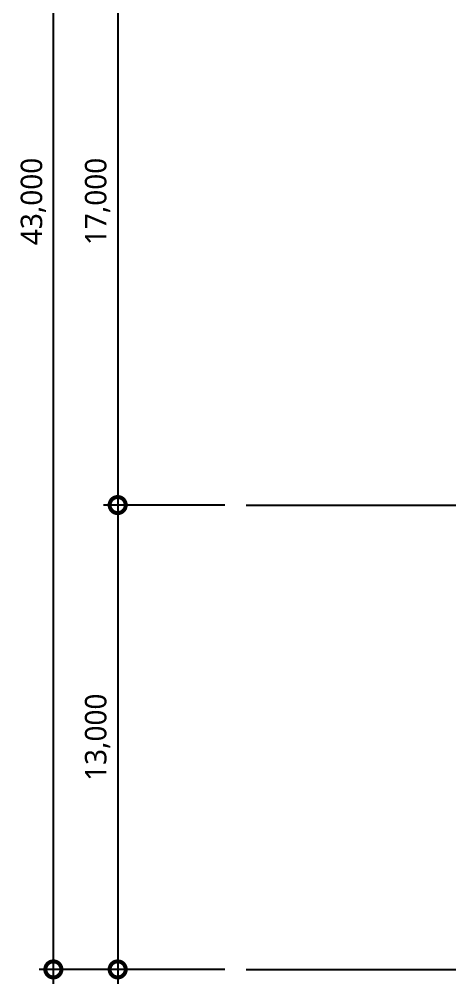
# Model space of a CAD drawing. Header units: millimetres. Extents: x -168200 to 672800, y -7409 to 118800.
# Drawn here: x 25946 to 37994, y 42500 to 69500 of the extents above; entities that cross this region are included whole.
import ezdxf

# ---------------------------------------------------------------- set-up
doc = ezdxf.new("R2010")
doc.units = ezdxf.units.MM
doc.header["$LTSCALE"] = 200
doc.linetypes.add('CEN-GAUN', pattern=[32.2, 30, -1, 0.2, -1])
doc.layers.get('DEFPOINTS').update_dxf_attribs({"color": 137})
doc.layers.add('1 BA', color=9, linetype='Continuous')
doc.layers.add('1 CEN', color=15, linetype='CEN-GAUN')
doc.styles.add('$0$스타일1', font='malgun.ttf')
doc.dimstyles.new('CJA', dxfattribs={"dimscale": 300, "dimtxt": 2.7, "dimasz": 1, "dimexe": 2, "dimexo": 3, "dimgap": 1, "dimtad": 1, "dimdec": 0, "dimzin": 1, "dimdsep": 46, "dimlunit": 6, "dimtxsty": '$0$스타일1', "dimblk": 'CJDOT', "dimcen": 0.09, "dimdle": 1, "dimclrd": 256, "dimclre": 256, "dimclrt": 3, "dimadec": 0, "dimazin": 0, "dimtfac": 1, "dimtdec": 0, "dimtix": 1, "dimtmove": 2, "dimatfit": 3, "dimldrblk": 'CJDOT', "dimfxl": 1, "dimtolj": 1, "dimtzin": 1, "dimarcsym": 0})

# ---------------------------------------------------------------- blocks, each defined once
blk = doc.blocks.new('_DotSmall')
at = {"color": 0, "linetype": 'ByBlock', "const_width": 0.5}
blk.add_lwpolyline([(-0.0625, 0, 1), (0.0625, 0, 1)], format="xyb", close=True, dxfattribs=at)
blk = doc.blocks.new('*D48')
at = {"layer": '1 BA', "transparency": 16777216}
blk.add_line((26900, 42500), (26900, 86300), dxfattribs=at)
at = {"layer": '1 BA', "lineweight": -2, "transparency": 16777216}
for p, q in [((31700, 85900), (26500, 85900)), ((31700, 42900), (26500, 42900))]:
    blk.add_line(p, q, dxfattribs=at)
at = {"layer": 'DEFPOINTS', "color": 0, "transparency": 16777216}
for p in [(26900, 85900), (32300, 85900), (32300, 42900)]:
    blk.add_point(p, dxfattribs=at)
at = {"layer": '1 BA', "transparency": 16777216, "xscale": 900, "yscale": 900, "zscale": 900}
for p, rotation in [((26900, 85900), 90), ((26900, 42900), 270)]:
    blk.add_blockref('_DotSmall', p, dxfattribs=dict(at, rotation=rotation))
at = {"layer": '1 BA', "color": 0, "transparency": 16777216, "insert": (26340, 64400), "char_height": 600, "attachment_point": 5, "rotation": 90, "style": '$0$스타일1'}
blk.add_mtext('\\A1;43,000', dxfattribs=at)
blk = doc.blocks.new('CJDOT')
blk.add_line((-2, 0), (2, 0))
at = {"const_width": 0.5}
blk.add_lwpolyline([(-0.25, 0, 1), (0.25, 0, 1)], format="xyb", close=True, dxfattribs=at)
blk = doc.blocks.new('*D49')
at = {"layer": '1 BA', "transparency": 16777216}
blk.add_line((28700, 73300), (28700, 55500), dxfattribs=at)
at = {"layer": '1 BA', "lineweight": -2, "transparency": 16777216}
for p, q in [((31700, 72900), (28300, 72900)), ((31700, 55900), (28300, 55900))]:
    blk.add_line(p, q, dxfattribs=at)
at = {"layer": 'DEFPOINTS', "color": 0, "transparency": 16777216}
for p in [(32300, 72900), (28700, 55900), (32300, 55900)]:
    blk.add_point(p, dxfattribs=at)
at = {"layer": '1 BA', "transparency": 16777216, "xscale": 900, "yscale": 900, "zscale": 900}
for p, rotation in [((28700, 72900), 90), ((28700, 55900), 270)]:
    blk.add_blockref('_DotSmall', p, dxfattribs=dict(at, rotation=rotation))
at = {"layer": '1 BA', "color": 0, "transparency": 16777216, "insert": (28138, 64400), "char_height": 600, "attachment_point": 5, "rotation": 90, "style": '$0$스타일1'}
blk.add_mtext('\\A1;17,000', dxfattribs=at)
blk = doc.blocks.new('*D51')
at = {"layer": '1 BA', "transparency": 16777216}
blk.add_line((28700, 56300), (28700, 42500), dxfattribs=at)
at = {"layer": '1 BA', "lineweight": -2, "transparency": 16777216}
for p, q in [((31700, 55900), (28300, 55900)), ((31700, 42900), (28300, 42900))]:
    blk.add_line(p, q, dxfattribs=at)
at = {"layer": 'DEFPOINTS', "color": 0, "transparency": 16777216}
for p in [(32300, 55900), (28700, 42900), (32300, 42900)]:
    blk.add_point(p, dxfattribs=at)
at = {"layer": '1 BA', "transparency": 16777216, "xscale": 900, "yscale": 900, "zscale": 900}
for p, rotation in [((28700, 55900), 90), ((28700, 42900), 270)]:
    blk.add_blockref('_DotSmall', p, dxfattribs=dict(at, rotation=rotation))
at = {"layer": '1 BA', "color": 0, "transparency": 16777216, "insert": (28138, 49400), "char_height": 600, "attachment_point": 5, "rotation": 90, "style": '$0$스타일1'}
blk.add_mtext('\\A1;13,000', dxfattribs=at)

msp = doc.modelspace()

# ---------------------------------------------------------------- linework, layer by layer
at = {"layer": '1 CEN'}
for p, q in [((32300, 55900), (117500, 55900)), ((32300, 55900), (117500, 55900)), ((32300, 42900), (117500, 42900)), ((32300, 42900), (117500, 42900))]:
    msp.add_line(p, q, dxfattribs=at)

# ---------------------------------------------------------------- dimensions: what is measured, and where the dimension line sits
at = {"layer": '1 BA'}
for base, p1, p2, picture, middle in [((26900, 85900), (32300, 42900), (32300, 85900), '*D48', (26339.7, 64400)), ((28700, 55900), (32300, 72900), (32300, 55900), '*D49', (28138, 64400)), ((28700, 42900), (32300, 55900), (32300, 42900), '*D51', (28138, 49400))]:
    dim = msp.add_linear_dim(base=base, p1=p1, p2=p2, angle=270, dimstyle='CJA', override={"dimscale": 200, "dimtxt": 3, "dimasz": 4.5, "dimtxsty": '$0$스타일1', "dimblk1": 'DotSmall', "dimblk2": 'DotSmall', "dimsah": 1, "dimdle": 2, "dimclrt": 0, "dimldrblk": 'CJDOT', "dimlwd": 65535}, dxfattribs=at)
    dim.commit()
    dim.dimension.update_dxf_attribs({"geometry": picture, "text_midpoint": middle})

doc.saveas('drawing.dxf')
